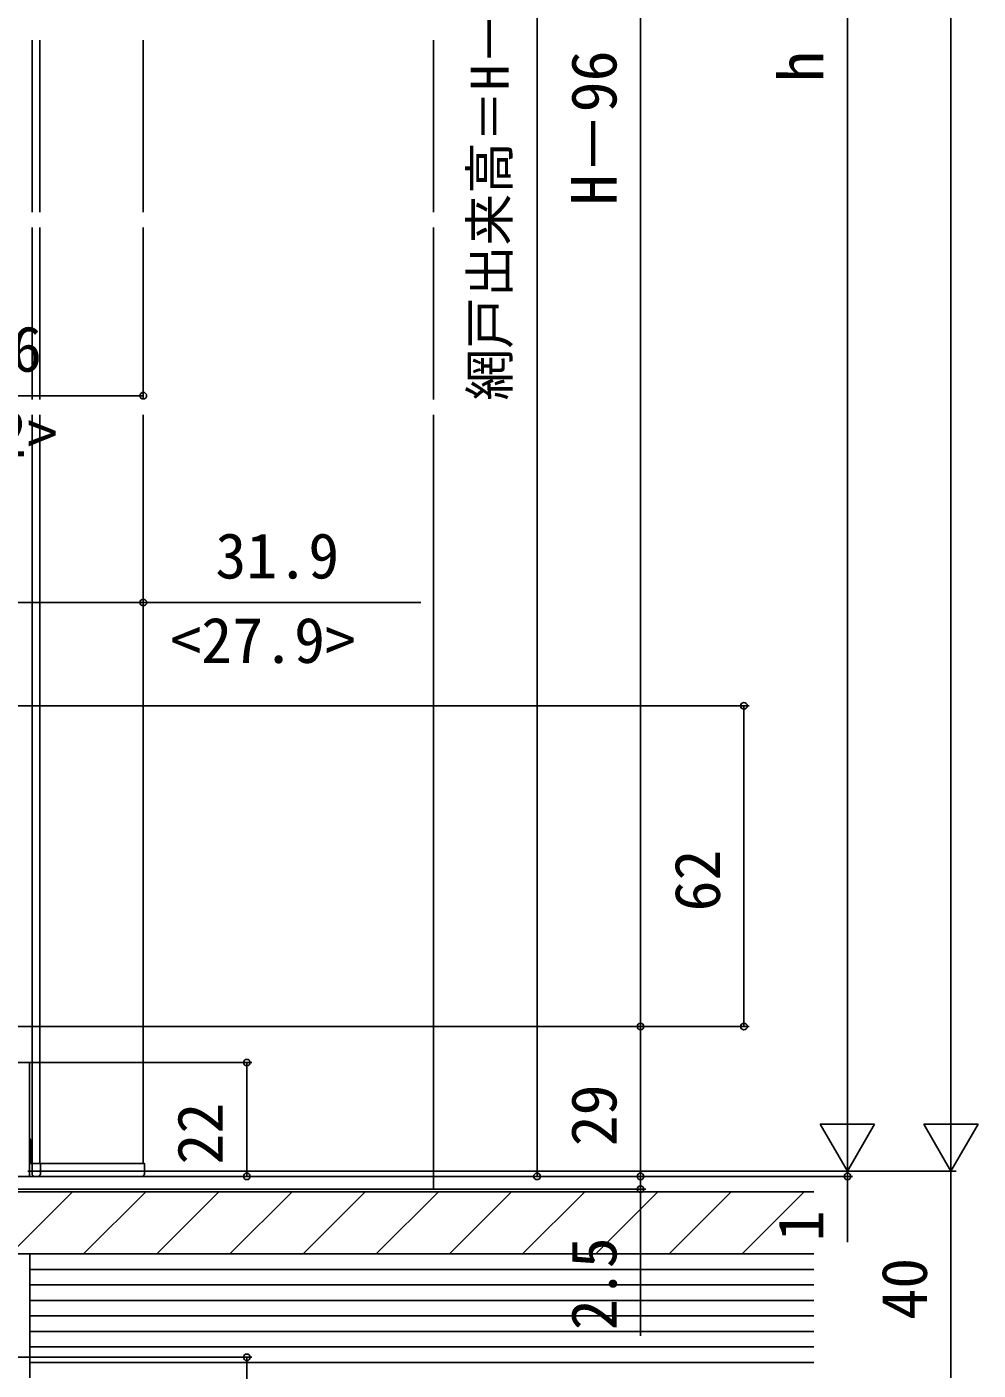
# Model space of a CAD drawing. Units: millimetres, scale not verified. Extents: x -525 to 525, y -783 to 779.
# Drawn here: x -212.6 to -28.7, y -41.2 to 218.6 of the extents above; entities that cross this region are included whole.
import ezdxf
from ezdxf.enums import TextEntityAlignment as Align

# ---------------------------------------------------------------- set-up
doc = ezdxf.new("R2010")
doc.units = ezdxf.units.MM
doc.header["$LTSCALE"] = 4
for name, color, linetype in [('0-2_YKK_11', 7, 'Continuous'), ('0-4_YKK_12', 2, 'Continuous'), ('0-5_YKK_13', 4, 'Continuous'), ('0-7_YKK_D', 6, 'Continuous'), ('0-9_YSS_K', 3, 'Continuous'), ('0-A_YSS_KE', 3, 'Continuous')]:
    doc.layers.add(name, color=color, linetype=linetype)
doc.styles.add('ＭＳ ゴシック', font='')
doc.styles.get('ＭＳ ゴシック').set_extended_font_data('MS Gothic')

msp = doc.modelspace()

# ---------------------------------------------------------------- linework, layer by layer
at = {"layer": '0-2_YKK_11'}
msp.add_lwpolyline([(-213.099, -3.704), (-212.099, -3.704), (-212.099, 18.296), (-215.099, 18.296)], dxfattribs=at)
at = {"layer": '0-4_YKK_12'}
for p, q in [((-211.599, 182.8), (-211.599, 216.07)), ((-210.099, 182.8), (-210.099, 216.07)), ((-190.099, 182.8), (-190.099, 216.07)), ((-211.599, 146.57), (-211.599, 179.8)), ((-210.099, 146.57), (-210.099, 179.8)), ((-190.099, 146.57), (-190.099, 179.8)), ((-211.599, -1.203), (-211.599, 143.57)), ((-210.099, -1.203), (-210.099, 143.57)), ((-190.099, -1.203), (-190.099, 143.57)), ((-190.099, -1.203), (-212.099, -1.203))]:
    msp.add_line(p, q, dxfattribs=at)
at = {"layer": '0-5_YKK_13'}
for p, q in [((-211.899, 3.296), (-211.899, -1.204)), ((-211.599, -3.204), (-211.599, -1.204)), ((-212.799, -3.704), (-210.499, -3.704)), ((-210.499, -3.704), (-190.399, -3.704))]:
    msp.add_line(p, q, dxfattribs=at)
for points in [[(-209.999, -3.204), (-209.999, -1.204), (-211.899, -1.204)], [(-209.999, -1.204), (-189.899, -1.204), (-189.899, -3.204)]]:
    msp.add_lwpolyline(points, dxfattribs=at)
for centre, start, end in [((-212.399, 3.296), 0, 53.1301), ((-211.099, -3.204), 180, 270), ((-210.499, -3.204), 270, 0), ((-190.399, -3.204), 270, 0)]:
    msp.add_arc(centre, 0.5, start, end, dxfattribs=at)
at = {"layer": '0-7_YKK_D'}
for p, q in [((-33.999, 7.796), (-33.999, 446.8)), ((-113.999, 422.301), (-113.999, -3.7)), ((-53.999, 7.796), (-53.999, 416.8)), ((-93.999, 389.3), (-93.999, 25.3)), ((-190.099, 147.3), (-236.099, 147.3)), ((-221.999, 107.3), (-190.099, 107.3)), ((-190.099, -0.204), (-190.099, 108.3)), ((-136.468, 107.3), (-190.099, 107.3)), ((-250.999, 87.3), (-72.999, 87.3)), ((-73.999, 87.3), (-73.999, 25.3)), ((-236.499, 25.3), (-92.999, 25.3)), ((-236.499, 25.3), (-72.999, 25.3)), ((-236.499, 25.3), (-92.999, 25.3)), ((-93.999, 25.3), (-93.999, -3.7)), ((-212.099, 18.297), (-169.099, 18.297)), ((-170.099, 18.297), (-170.099, -3.7)), ((-53.999, -2.704), (-53.999, 15.482)), ((-33.999, -2.704), (-33.999, 15.482)), ((-53.999, -2.704), (-59.249, 6.389)), ((-48.749, 6.389), (-59.249, 6.389)), ((-53.999, -2.704), (-48.749, 6.389)), ((-33.999, -2.704), (-39.249, 6.389)), ((-28.749, 6.389), (-39.249, 6.389)), ((-33.999, -2.704), (-28.749, 6.389)), ((-93.999, -3.7), (-93.999, -1.15)), ((-53.999, -2.704), (-53.999, -0.154)), ((-221.499, -3.7), (-92.999, -3.7)), ((-221.499, -3.7), (-112.999, -3.7)), ((-221.499, -3.7), (-169.099, -3.7)), ((-221.499, -3.7), (-52.999, -3.7)), ((-221.499, -3.7), (-92.999, -3.7)), ((-212.399, -2.704), (-32.999, -2.704)), ((-212.399, -2.704), (-52.999, -2.704)), ((-212.399, -2.704), (-52.999, -2.704)), ((-212.399, -2.704), (-32.999, -2.704)), ((-93.999, -3.7), (-93.999, -6.2)), ((-93.999, -3.7), (-93.999, -6.2)), ((-53.999, -2.704), (-53.999, -3.7)), ((-53.999, -3.7), (-53.999, -16.414)), ((-33.999, -2.704), (-33.999, -42.7)), ((-221.299, -6.2), (-92.999, -6.2)), ((-93.999, -6.2), (-93.999, -8.75)), ((-93.999, -34.557), (-93.999, -6.2)), ((-221.499, -38.7), (-169.099, -38.7))]:
    msp.add_line(p, q, dxfattribs=at)
msp.add_lwpolyline([(-170.099, -38.7), (-170.099, -42.7), (-170.099, -56.818)], dxfattribs=at)
for centre in [(-190.099, 147.3), (-190.099, 107.3), (-73.999, 87.3), (-93.999, 25.3), (-93.999, 25.3), (-73.999, 25.3), (-170.099, 18.297), (-170.099, -3.7), (-113.999, -3.7), (-93.999, -3.7), (-53.999, -3.7), (-93.999, -6.2), (-170.099, -38.7)]:
    msp.add_circle(centre, 0.637, dxfattribs=at)
at = {"layer": '0-9_YSS_K'}
for p, q in [((-133.999, 182.8), (-133.999, 216.07)), ((-133.999, 146.57), (-133.999, 179.8)), ((-133.999, 143.57), (-133.999, -6.199)), ((-215.772, -18.7), (-203.772, -6.7)), ((-201.63, -18.7), (-189.63, -6.7)), ((-187.488, -18.7), (-175.488, -6.7)), ((-173.346, -18.7), (-161.346, -6.7)), ((-159.204, -18.7), (-147.204, -6.7)), ((-145.061, -18.7), (-133.061, -6.7)), ((-130.919, -18.7), (-118.919, -6.7)), ((-116.777, -18.7), (-104.777, -6.7)), ((-102.635, -18.7), (-90.635, -6.7)), ((-88.493, -18.7), (-76.493, -6.7)), ((-74.351, -18.7), (-62.351, -6.7)), ((-60.499, -21.7), (-211.999, -21.7)), ((-60.499, -24.7), (-211.999, -24.7)), ((-60.499, -27.7), (-211.999, -27.7)), ((-60.499, -30.7), (-211.999, -30.7)), ((-60.499, -33.7), (-211.999, -33.7)), ((-60.499, -36.7), (-211.999, -36.7)), ((-60.499, -39.7), (-211.999, -39.7))]:
    msp.add_line(p, q, dxfattribs=at)
at = {"layer": '0-A_YSS_KE'}
for p, q in [((-60.499, -6.7), (-235.599, -6.7)), ((-60.499, -18.7), (-211.999, -18.7)), ((-211.999, -42.7), (-211.999, -18.7))]:
    msp.add_line(p, q, dxfattribs=at)
msp.add_lwpolyline([(-235.599, -6.7), (-235.599, -18.7), (-63.499, -18.7)], dxfattribs=at)

# ---------------------------------------------------------------- texts
at = {"layer": '0-7_YKK_D', "style": 'ＭＳ ゴシック'}
for s, height, p in [('網戸出来高＝H－34', 7.331, (-117.306, 146.346)), ('H－96', 8.798, (-95.999, 184.118)), ('h', 8.798, (-55.999, 207.934)), ('62', 8.798, (-75.999, 47.539)), ('29', 8.798, (-95.999, 2.107)), ('22', 8.798, (-172.099, -1.429)), ('1', 8.798, (-55.999, -16.255)), ('2.5', 8.798, (-95.999, -33.443)), ('40', 8.798, (-35.999, -31.429))]:
    msp.add_text(s, height=height, rotation=90, dxfattribs=at).set_placement(p, align=Align.BOTTOM_LEFT)
for s, p in [('46', (-221.656, 149.3)), ('<42>', (-230.52, 132.959)), ('31.9', (-176.172, 109.3)), ('<27.9>', (-184.899, 92.959))]:
    msp.add_text(s, height=8.798, dxfattribs=at).set_placement(p, align=Align.BOTTOM_LEFT)

doc.saveas('drawing.dxf')
